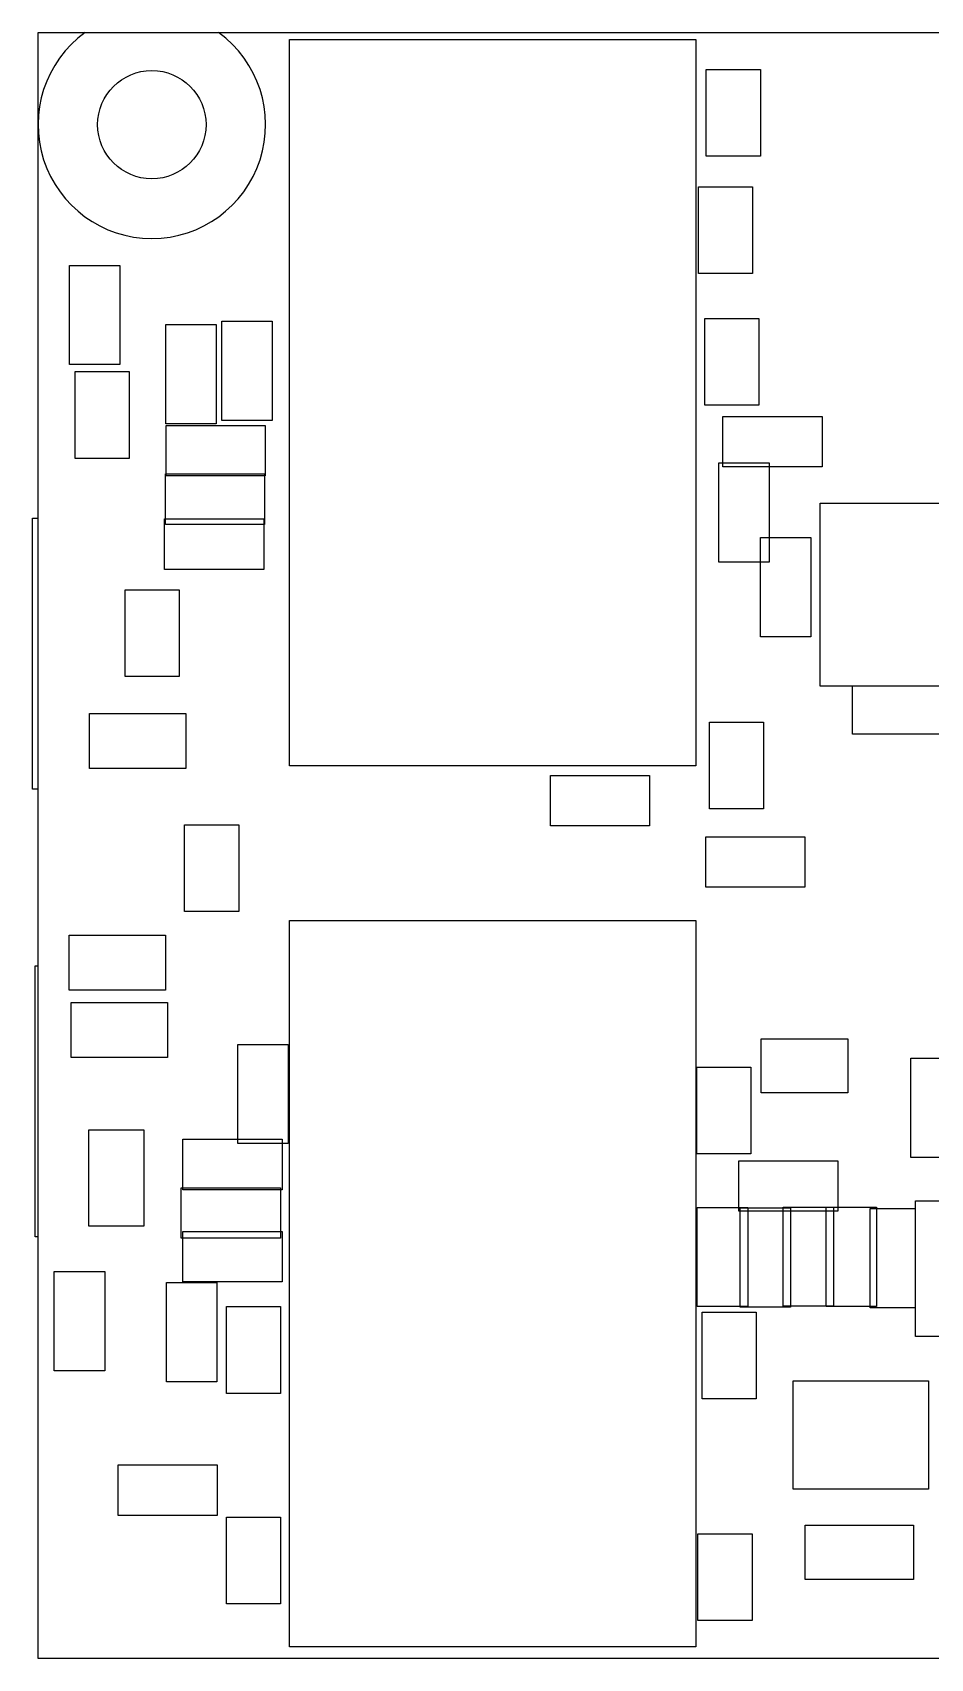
# Model space of a CAD drawing. Extents: x 5 to 415, y 3 to 292.
# Drawn here: x 40.96 to 57.54, y 174.54 to 204.54 of the extents above; entities that cross this region are included whole.
import ezdxf

# ---------------------------------------------------------------- set-up
doc = ezdxf.new("R2010")
doc.units = 0
doc.layers.get('0').update_dxf_attribs({"linetype": 'CONTINUOUS'})

msp = doc.modelspace()

# ---------------------------------------------------------------- linework, layer by layer
at = {"color": 7, "linetype": 'CONTINUOUS'}
for p, q in [((41.065, 202.844), (41.065, 204.544)), ((41.065, 204.544), (41.932, 204.544)), ((41.932, 204.544), (44.398, 204.544)), ((44.398, 204.544), (84.632, 204.544)), ((45.705, 191.017), (45.705, 204.417)), ((45.705, 204.417), (53.205, 204.417)), ((53.205, 204.417), (53.205, 191.017)), ((53.396, 203.861), (54.396, 203.861)), ((53.396, 202.261), (53.396, 203.861)), ((54.396, 203.861), (54.396, 202.261)), ((41.065, 174.544), (41.065, 202.844)), ((54.396, 202.261), (53.396, 202.261)), ((53.254, 201.697), (54.254, 201.697)), ((53.254, 200.097), (53.254, 201.697)), ((54.254, 201.697), (54.254, 200.097)), ((41.647, 200.247), (42.577, 200.247)), ((41.647, 198.417), (41.647, 200.247)), ((42.577, 200.247), (42.577, 198.417)), ((54.254, 200.097), (53.254, 200.097)), ((44.454, 197.388), (44.454, 199.218)), ((44.454, 199.218), (45.384, 199.218)), ((45.384, 199.218), (45.384, 197.388)), ((53.369, 199.268), (54.369, 199.268)), ((53.369, 197.668), (53.369, 199.268)), ((54.369, 199.268), (54.369, 197.668)), ((43.422, 199.157), (44.352, 199.157)), ((43.422, 197.327), (43.422, 199.157)), ((44.352, 199.157), (44.352, 197.327)), ((42.577, 198.417), (41.647, 198.417)), ((41.748, 196.687), (41.748, 198.287)), ((41.748, 198.287), (42.748, 198.287)), ((42.748, 198.287), (42.748, 196.687)), ((54.369, 197.668), (53.369, 197.668)), ((53.704, 197.46), (55.534, 197.46)), ((53.704, 196.53), (53.704, 197.46)), ((55.534, 197.46), (55.534, 196.53)), ((44.352, 197.327), (43.422, 197.327)), ((43.429, 197.295), (45.259, 197.295)), ((43.429, 196.365), (43.429, 197.295)), ((45.384, 197.388), (44.454, 197.388)), ((45.259, 197.295), (45.259, 196.365)), ((42.748, 196.687), (41.748, 196.687)), ((53.631, 194.772), (53.631, 196.602)), ((53.631, 196.602), (54.561, 196.602)), ((55.534, 196.53), (53.704, 196.53)), ((54.561, 196.602), (54.561, 194.772)), ((43.417, 196.399), (45.247, 196.399)), ((43.417, 195.469), (43.417, 196.399)), ((45.259, 196.365), (43.429, 196.365)), ((45.247, 196.399), (45.247, 195.469)), ((55.498, 195.863), (58.619, 195.863)), ((55.498, 192.482), (55.498, 195.863)), ((40.963, 195.581), (41.065, 195.581)), ((40.963, 190.581), (40.963, 195.581)), ((43.4, 194.639), (43.4, 195.569)), ((43.4, 195.569), (45.23, 195.569)), ((45.247, 195.469), (43.417, 195.469)), ((45.23, 195.569), (45.23, 194.639)), ((54.397, 195.226), (55.327, 195.226)), ((54.397, 193.396), (54.397, 195.226)), ((55.327, 195.226), (55.327, 193.396)), ((54.561, 194.772), (53.631, 194.772)), ((45.23, 194.639), (43.4, 194.639)), ((42.67, 192.662), (42.67, 194.262)), ((42.67, 194.262), (43.67, 194.262)), ((43.67, 194.262), (43.67, 192.662)), ((55.327, 193.396), (54.397, 193.396)), ((43.67, 192.662), (42.67, 192.662)), ((58.619, 192.482), (55.498, 192.482)), ((56.094, 191.596), (56.094, 192.482)), ((42.013, 191.98), (43.791, 191.98)), ((42.013, 190.964), (42.013, 191.98)), ((43.791, 191.98), (43.791, 190.964)), ((53.457, 191.819), (54.457, 191.819)), ((53.457, 190.219), (53.457, 191.819)), ((54.457, 191.819), (54.457, 190.219)), ((57.924, 191.596), (56.094, 191.596)), ((43.791, 190.964), (42.013, 190.964)), ((53.205, 191.017), (45.705, 191.017)), ((50.523, 190.838), (52.353, 190.838)), ((50.523, 189.908), (50.523, 190.838)), ((52.353, 190.838), (52.353, 189.908)), ((41.065, 190.581), (40.963, 190.581)), ((54.457, 190.219), (53.457, 190.219)), ((43.769, 188.324), (43.769, 189.924)), ((43.769, 189.924), (44.769, 189.924)), ((44.769, 189.924), (44.769, 188.324)), ((52.353, 189.908), (50.523, 189.908)), ((53.388, 188.773), (53.388, 189.703)), ((53.388, 189.703), (55.218, 189.703)), ((55.218, 189.703), (55.218, 188.773)), ((55.218, 188.773), (53.388, 188.773)), ((44.769, 188.324), (43.769, 188.324)), ((45.705, 188.161), (53.205, 188.161)), ((45.705, 174.761), (45.705, 188.161)), ((53.205, 188.161), (53.205, 174.761)), ((41.64, 187.889), (43.418, 187.889)), ((41.64, 186.873), (41.64, 187.889)), ((43.418, 187.889), (43.418, 186.873)), ((41.012, 182.324), (41.012, 187.324)), ((41.012, 187.324), (41.065, 187.324)), ((43.418, 186.873), (41.64, 186.873)), ((41.675, 185.634), (41.675, 186.65)), ((41.675, 186.65), (43.453, 186.65)), ((43.453, 186.65), (43.453, 185.634)), ((44.75, 185.873), (45.68, 185.873)), ((44.75, 184.043), (44.75, 185.873)), ((45.68, 185.873), (45.68, 184.043)), ((54.409, 184.978), (54.409, 185.978)), ((54.409, 185.978), (56.009, 185.978)), ((56.009, 185.978), (56.009, 184.978)), ((43.453, 185.634), (41.675, 185.634)), ((53.221, 185.456), (54.221, 185.456)), ((53.221, 183.856), (53.221, 185.456)), ((54.221, 185.456), (54.221, 183.856)), ((57.172, 185.62), (58.102, 185.62)), ((57.172, 183.79), (57.172, 185.62)), ((56.009, 184.978), (54.409, 184.978)), ((42.004, 182.52), (42.004, 184.298)), ((42.004, 184.298), (43.02, 184.298)), ((43.02, 184.298), (43.02, 182.52)), ((43.739, 184.123), (45.569, 184.123)), ((43.739, 183.193), (43.739, 184.123)), ((45.68, 184.043), (44.75, 184.043)), ((45.569, 184.123), (45.569, 183.193)), ((54.221, 183.856), (53.221, 183.856)), ((53.997, 183.729), (55.827, 183.729)), ((53.997, 182.799), (53.997, 183.729)), ((55.827, 183.729), (55.827, 182.799)), ((58.102, 183.79), (57.172, 183.79)), ((43.709, 182.3), (43.709, 183.23)), ((43.709, 183.23), (45.539, 183.23)), ((45.569, 183.193), (43.739, 183.193)), ((45.539, 183.23), (45.539, 182.3)), ((53.233, 181.036), (53.233, 182.866)), ((53.233, 182.866), (54.163, 182.866)), ((55.827, 182.799), (53.997, 182.799)), ((54.021, 182.858), (54.951, 182.858)), ((54.021, 181.028), (54.021, 182.858)), ((54.163, 182.866), (54.163, 181.036)), ((54.818, 181.043), (54.818, 182.873)), ((54.818, 182.873), (55.748, 182.873)), ((54.951, 182.858), (54.951, 181.028)), ((55.611, 181.041), (55.611, 182.871)), ((55.611, 182.871), (56.541, 182.871)), ((55.748, 182.873), (55.748, 181.043)), ((56.424, 181.016), (56.424, 182.846)), ((56.424, 182.846), (57.261, 182.846)), ((56.541, 182.871), (56.541, 181.041)), ((57.261, 182.985), (59.261, 182.985)), ((57.261, 180.485), (57.261, 182.985)), ((43.02, 182.52), (42.004, 182.52)), ((43.738, 181.492), (43.738, 182.422)), ((43.738, 182.422), (45.568, 182.422)), ((45.568, 182.422), (45.568, 181.492)), ((41.065, 182.324), (41.012, 182.324)), ((45.539, 182.3), (43.709, 182.3)), ((41.365, 181.684), (42.295, 181.684)), ((41.365, 179.854), (41.365, 181.684)), ((42.295, 181.684), (42.295, 179.854)), ((43.433, 181.48), (44.363, 181.48)), ((43.433, 179.65), (43.433, 181.48)), ((45.568, 181.492), (43.738, 181.492)), ((44.363, 181.48), (44.363, 179.65)), ((44.542, 181.036), (45.542, 181.036)), ((44.542, 179.436), (44.542, 181.036)), ((45.542, 181.036), (45.542, 179.436)), ((54.163, 181.036), (53.233, 181.036)), ((53.321, 180.935), (54.321, 180.935)), ((53.321, 179.335), (53.321, 180.935)), ((54.951, 181.028), (54.021, 181.028)), ((54.321, 180.935), (54.321, 179.335)), ((55.748, 181.043), (54.818, 181.043)), ((56.541, 181.041), (55.611, 181.041)), ((57.261, 181.016), (56.424, 181.016)), ((59.261, 180.485), (57.261, 180.485)), ((42.295, 179.854), (41.365, 179.854)), ((44.363, 179.65), (43.433, 179.65)), ((45.542, 179.436), (44.542, 179.436)), ((55, 177.665), (55, 179.665)), ((55, 179.665), (57.5, 179.665)), ((57.5, 179.665), (57.5, 177.665)), ((54.321, 179.335), (53.321, 179.335)), ((42.543, 178.115), (44.373, 178.115)), ((42.543, 177.185), (42.543, 178.115)), ((44.373, 178.115), (44.373, 177.185)), ((57.5, 177.665), (55, 177.665)), ((44.373, 177.185), (42.543, 177.185)), ((44.54, 177.15), (45.54, 177.15)), ((44.54, 175.55), (44.54, 177.15)), ((45.54, 177.15), (45.54, 175.55)), ((55.221, 177.002), (57.221, 177.002)), ((55.221, 176.002), (55.221, 177.002)), ((57.221, 177.002), (57.221, 176.002)), ((53.245, 176.845), (54.245, 176.845)), ((53.245, 175.245), (53.245, 176.845)), ((54.245, 176.845), (54.245, 175.245)), ((57.221, 176.002), (55.221, 176.002)), ((45.54, 175.55), (44.54, 175.55)), ((54.245, 175.245), (53.245, 175.245)), ((53.205, 174.761), (45.705, 174.761)), ((85.225, 174.544), (41.065, 174.544))]:
    msp.add_line(p, q, dxfattribs=at)
msp.add_circle((43.165, 202.844), 1, dxfattribs=at)
msp.add_arc((43.165, 202.844), 2.1, 125.9506, 54.0494, dxfattribs=at)

doc.saveas('drawing.dxf')
